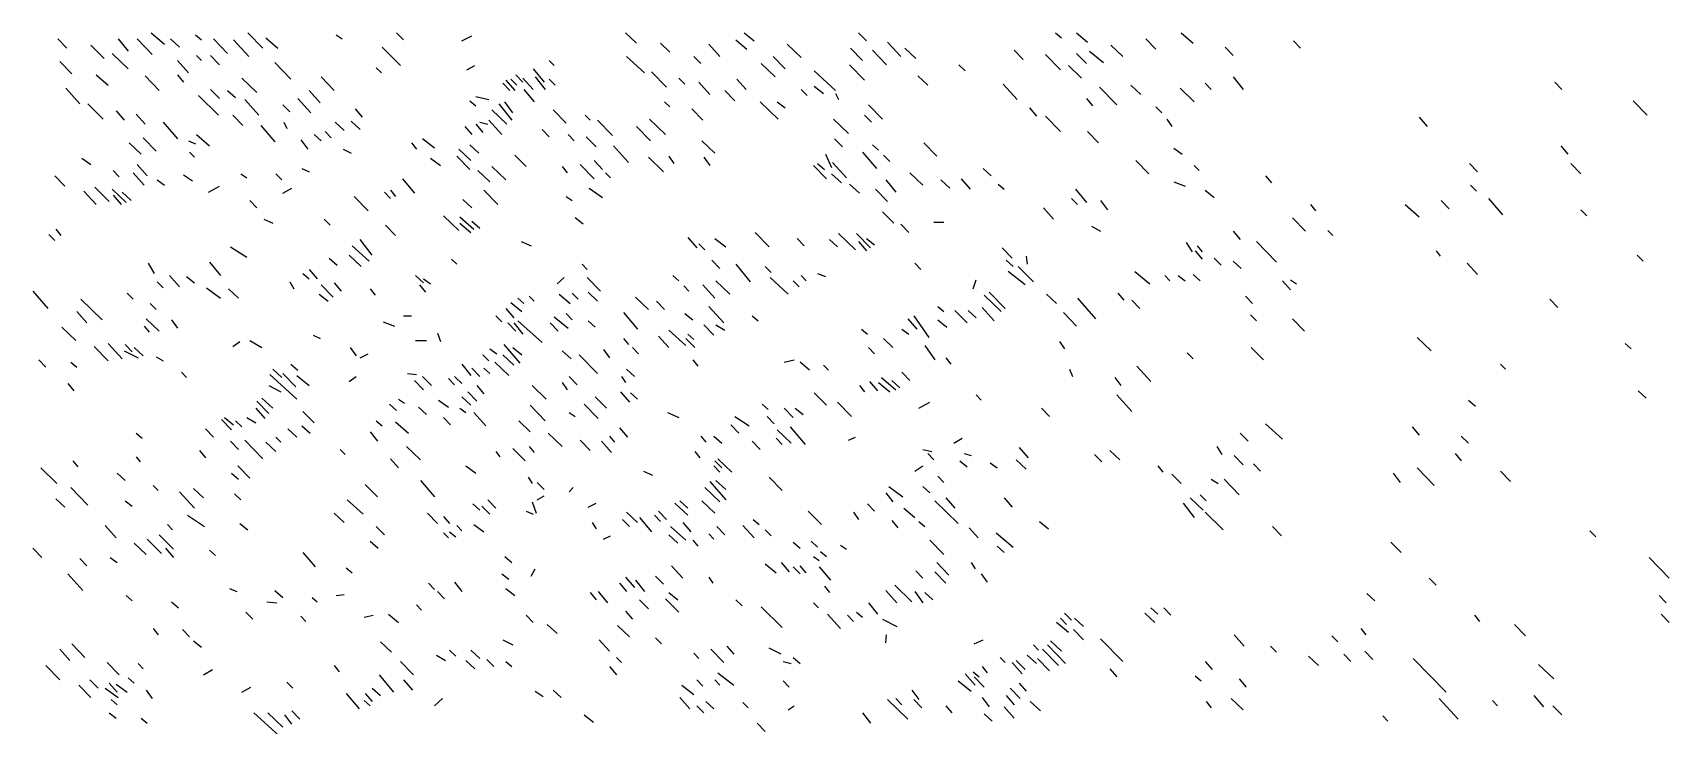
# Model space of a CAD drawing. Extents: x 0 to 599, y 0 to 600.
# Drawn here: x 0.2 to 298.2, y 474.2 to 600.2 of the extents above; entities that cross this region are included whole.
import ezdxf

# ---------------------------------------------------------------- set-up
doc = ezdxf.new("R2010")
doc.units = 0
doc.header["$MEASUREMENT"] = 0
doc.layers.add('LIMESTONE_FSET2', color=66, linetype='CONTINUOUS')

msp = doc.modelspace()

# ---------------------------------------------------------------- linework, layer by layer
at = {"layer": 'LIMESTONE_FSET2'}
for p, q in [((4.76, 599.06), (6.4, 597.38)), ((15.73, 599.06), (17.56, 596.82)), ((19.21, 599.06), (21.95, 596.26)), ((21.77, 600.19), (24.15, 598.13)), ((25.24, 599.06), (26.89, 597.57)), ((29.82, 599.81), (30.91, 598.88)), ((33.11, 599.06), (35.67, 596.44)), ((39.33, 600.19), (42.07, 597.38)), ((42.62, 599.25), (44.82, 597.38)), ((55.43, 599.81), (56.52, 599.06)), ((66.4, 600.19), (67.68, 598.88)), ((78.29, 598.69), (80.12, 599.63)), ((108.11, 600.19), (110.12, 598.32)), ((129.7, 600.19), (131.52, 598.69)), ((150.55, 600.19), (152.01, 598.69)), ((186.4, 600.19), (187.5, 599.25)), ((190.24, 600.19), (192.26, 598.5)), ((202.87, 599.06), (204.7, 597.19)), ((209.27, 600.19), (211.46, 598.32)), ((10.79, 597.94), (13.17, 595.51)), ((14.63, 596.44), (17.56, 593.64)), ((30, 596.07), (30.91, 595.13)), ((32.56, 596.07), (34.21, 594.38)), ((36.77, 598.88), (39.51, 595.88)), ((63.84, 597.57), (67.13, 594.2)), ((114.51, 598.32), (116.16, 596.63)), ((123.29, 598.13), (125.3, 595.88)), ((128.23, 598.88), (130.24, 597.19)), ((137.56, 598.13), (140.12, 595.69)), ((149.09, 597.38), (151.28, 595.13)), ((153.11, 597), (155.67, 594.38)), ((155.85, 598.5), (158.23, 595.88)), ((158.96, 597.38), (160.98, 595.51)), ((178.9, 597), (180.55, 595.32)), ((184.57, 596.26), (187.32, 593.45)), ((190.24, 596.44), (192.07, 594.57)), ((192.62, 596.82), (195.18, 594.76)), ((196.46, 597.94), (198.66, 595.88)), ((217.32, 597.57), (218.78, 596.07)), ((229.76, 598.69), (231.04, 597.38)), ((5.12, 594.95), (7.32, 592.7)), ((26.52, 595.13), (28.54, 592.89)), ((44.27, 594.76), (47.2, 591.76)), ((62.74, 593.82), (63.66, 592.89)), ((79.21, 593.45), (80.67, 594.2)), ((91.28, 593.64), (93.29, 591.2)), ((94.21, 595.13), (95.12, 594.2)), ((108.29, 595.88), (111.59, 592.89)), ((112.87, 593.07), (115.61, 590.27)), ((120.55, 595.88), (121.83, 594.57)), ((132.8, 594.57), (135.37, 592.14)), ((135, 595.88), (137.2, 593.64)), ((142.5, 593.26), (146.34, 589.7)), ((148.9, 594.38), (151.65, 591.58)), ((168.84, 594.38), (169.94, 593.26)), ((188.78, 594.2), (191.16, 591.95)), ((6.22, 590.08), (8.78, 587.27)), ((11.71, 592.51), (13.9, 590.64)), ((20.67, 592.32), (23.23, 589.7)), ((26.52, 592.51), (27.62, 591.2)), ((38.23, 591.95), (40.98, 589.33)), ((52.68, 592.14), (55.06, 589.7)), ((85.79, 591.01), (87.07, 589.7)), ((86.34, 591.58), (87.99, 589.7)), ((87.26, 591.76), (88.35, 590.64)), ((88.17, 592.51), (89.45, 591.2)), ((89.45, 591.95), (91.28, 589.89)), ((91.65, 592.14), (93.48, 589.89)), ((94.21, 591.76), (95.3, 590.64)), ((117.8, 591.95), (118.9, 590.83)), ((121.46, 591.2), (123.48, 588.95)), ((128.41, 591.76), (130.06, 589.89)), ((142.5, 590.45), (144.15, 589.14)), ((161.34, 592.32), (163.17, 590.64)), ((176.89, 590.83), (179.45, 588.02)), ((194.45, 590.27), (197.56, 587.08)), ((200.12, 590.64), (201.95, 588.95)), ((209.09, 590.08), (211.65, 587.64)), ((213.66, 591.01), (214.76, 589.89)), ((218.78, 592.14), (220.61, 589.89)), ((277.32, 591.2), (278.6, 589.89)), ((10.24, 587.27), (12.99, 584.46)), ((30.37, 588.77), (34.02, 585.21)), ((32.56, 589.89), (34.21, 588.21)), ((35.67, 589.7), (37.13, 588.39)), ((38.78, 588.02), (41.34, 585.21)), ((45.73, 587.08), (47.01, 585.77)), ((48.48, 588.21), (50.85, 585.59)), ((50.49, 589.7), (52.5, 587.46)), ((79.76, 587.83), (80.85, 586.9)), ((80.85, 588.58), (83.23, 588.02)), ((85.06, 587.27), (87.44, 584.27)), ((87.62, 585.59), (86.16, 587.64)), ((89.63, 589.89), (91.46, 587.64)), ((115.24, 587.64), (116.16, 586.71)), ((126.22, 589.7), (128.05, 587.83)), ((132.62, 587.64), (135.91, 584.46)), ((135.73, 587.64), (137.2, 586.52)), ((140.12, 589.89), (141.22, 588.77)), ((146.34, 589.14), (146.89, 588.02)), ((152.38, 587.08), (154.94, 584.46)), ((192.07, 588.21), (193.17, 586.9)), ((291.59, 587.83), (294.15, 585.21)), ((15.37, 585.96), (16.83, 584.27)), ((19.02, 585.4), (20.67, 583.53)), ((36.59, 585.21), (38.41, 583.34)), ((58.17, 584.09), (59.82, 582.59)), ((58.9, 586.33), (60.18, 584.84)), ((83.23, 584.27), (85.61, 581.65)), ((83.78, 586.15), (86.52, 583.53)), ((94.94, 586.15), (97.32, 583.71)), ((100.79, 585.21), (101.71, 584.27)), ((102.99, 584.27), (105.73, 581.47)), ((112.5, 584.46), (115.43, 581.65)), ((120.18, 586.33), (122.2, 584.27)), ((145.98, 584.46), (148.72, 581.84)), ((151.65, 585.21), (152.93, 583.9)), ((181.65, 586.52), (182.93, 585.02)), ((184.57, 585.02), (187.32, 582.22)), ((204.7, 586.71), (205.79, 585.59)), ((206.71, 584.46), (207.62, 583.15)), ((252.62, 584.84), (254.09, 583.15)), ((20.3, 581.09), (22.68, 578.66)), ((23.96, 583.9), (26.52, 580.9)), ((30, 581.65), (32.38, 579.59)), ((41.71, 583.34), (44.27, 580.34)), ((45.91, 583.9), (46.46, 582.78)), ((51.4, 581.65), (52.68, 580.53)), ((53.41, 582.22), (54.51, 581.09)), ((55.24, 583.9), (56.89, 582.4)), ((78.84, 583.15), (80.12, 581.65)), ((80.85, 583.53), (82.13, 582.03)), ((81.59, 583.9), (83.05, 583.53)), ((92.93, 582.59), (94.21, 581.28)), ((97.68, 581.65), (98.78, 580.53)), ((100.98, 581.28), (102.8, 579.41)), ((110.12, 583.15), (112.68, 580.53)), ((192.26, 582.22), (194.27, 580.16)), ((17.74, 580.16), (19.94, 578.1)), ((28.54, 580.53), (29.82, 579.97)), ((28.72, 578.47), (29.63, 577.54)), ((49.02, 580.72), (50.3, 579.03)), ((56.71, 579.03), (58.17, 578.28)), ((69.15, 580.16), (70.06, 579.03)), ((73.35, 579.22), (71.16, 580.9)), ((77.74, 579.03), (79.94, 576.97)), ((79.76, 579.78), (81.4, 578.28)), ((105.91, 579.59), (108.66, 576.6)), ((122.01, 580.53), (124.39, 578.28)), ((144.51, 578.1), (145.61, 575.66)), ((146.16, 580.9), (147.62, 579.41)), ((151.28, 578.47), (153.84, 575.48)), ((153.11, 579.78), (154.21, 578.85)), ((162.44, 580.16), (164.82, 577.72)), ((207.99, 579.22), (209.45, 578.1)), ((278.41, 579.59), (279.7, 578.1)), ((9.15, 577.35), (10.79, 576.22)), ((19.21, 576.22), (21.04, 574.17)), ((49.21, 575.48), (50.49, 574.91)), ((72.62, 577.35), (74.45, 576.04)), ((77.38, 577.72), (79.76, 575.29)), ((83.78, 575.85), (86.34, 573.42)), ((87.99, 577.91), (90, 575.85)), ((96.59, 575.85), (97.5, 574.73)), ((99.88, 576.22), (102.44, 573.6)), ((102.44, 576.97), (103.9, 575.29)), ((112.32, 577.54), (115.06, 574.91)), ((115.98, 577.72), (116.89, 576.41)), ((122.38, 577.54), (123.48, 576.04)), ((142.32, 576.04), (144.7, 573.6)), ((143.05, 576.41), (144.33, 575.29)), ((145.79, 576.6), (148.35, 573.79)), ((155.12, 577.91), (156.22, 576.79)), ((173.23, 575.48), (174.7, 574.17)), ((201.04, 576.97), (203.41, 574.54)), ((211.65, 576.04), (212.56, 575.1)), ((261.77, 576.41), (263.23, 574.91)), ((280.24, 576.41), (282.07, 574.54)), ((4.21, 574.17), (6.04, 572.29)), ((14.82, 575.1), (15.91, 573.98)), ((18.48, 574.73), (20.49, 572.48)), ((22.87, 573.42), (24.15, 572.48)), ((27.62, 574.35), (29.27, 573.23)), ((32.2, 571.17), (34.21, 572.29)), ((38.05, 574.54), (39.15, 573.79)), ((44.45, 574.54), (45.55, 573.42)), ((67.5, 573.6), (69.7, 570.98)), ((81.22, 575.1), (83.41, 573.04)), ((104.45, 574.73), (105.37, 573.79)), ((145.61, 574.54), (147.44, 572.86)), ((148.9, 572.67), (150.73, 570.98)), ((155.49, 573.42), (157.32, 571.17)), ((159.88, 574.73), (162.26, 572.48)), ((165.55, 573.42), (167.2, 571.92)), ((169.21, 573.6), (170.85, 571.73)), ((175.98, 572.67), (177.07, 571.73)), ((207.99, 573.04), (210, 572.29)), ((224.63, 574.17), (225.73, 572.86)), ((261.95, 572.48), (263.05, 571.36)), ((9.51, 571.36), (11.71, 568.92)), ((11.52, 572.11), (14.09, 569.49)), ((14.63, 571.73), (17.2, 569.3)), ((14.82, 570.61), (16.28, 568.92)), ((16.46, 571.17), (18.11, 569.67)), ((39.7, 569.67), (40.98, 568.36)), ((45.73, 570.98), (47.38, 571.92)), ((58.72, 570.42), (61.28, 567.8)), ((64.21, 571.17), (65.3, 570.05)), ((65.3, 571.54), (66.22, 570.42)), ((78.48, 569.86), (80.12, 568.36)), ((82.32, 571.54), (84.88, 568.92)), ((97.32, 570.42), (98.41, 569.67)), ((101.52, 571.92), (103.9, 570.23)), ((153.66, 571.73), (155.85, 569.49)), ((189.33, 570.05), (190.43, 568.92)), ((190.06, 571.73), (192.07, 569.3)), ((194.63, 569.67), (195.91, 567.99)), ((213.66, 571.54), (215.3, 570.23)), ((256.65, 569.67), (258.11, 568.17)), ((265.24, 570.05), (267.8, 567.05)), ((42.26, 566.3), (43.9, 565.55)), ((53.23, 566.3), (54.33, 565.18)), ((75, 566.86), (77.74, 564.24)), ((77.93, 566.68), (80.49, 564.43)), ((100.43, 565.37), (98.96, 566.49)), ((154.94, 567.61), (156.95, 565.55)), ((184.21, 568.36), (186.04, 566.3)), ((229.57, 566.49), (231.95, 564.06)), ((232.87, 568.92), (233.78, 567.8)), ((250.06, 568.92), (252.62, 566.68)), ((282.07, 567.99), (283.17, 566.86)), ((3.11, 563.49), (4.21, 562.37)), ((4.39, 564.43), (5.3, 563.31)), ((64.39, 565.18), (66.22, 563.31)), ((77.93, 565.55), (79.94, 563.87)), ((80.12, 565.93), (81.59, 564.62)), ((131.71, 563.87), (134.27, 561.25)), ((146.89, 563.68), (150, 560.69)), ((152.74, 561.06), (150.18, 563.68)), ((158.23, 565.37), (159.7, 563.87)), ((164.27, 565.74), (166.1, 565.74)), ((192.99, 564.99), (194.63, 564.06)), ((218.78, 564.06), (220.06, 562.56)), ((235.98, 564.24), (236.89, 563.31)), ((36.22, 561.25), (39.15, 559.38)), ((58.35, 561.44), (61.46, 558.63)), ((62.01, 559.75), (59.82, 562.56)), ((89.09, 562.18), (90.91, 561.44)), ((119.45, 562.93), (121.1, 561.06)), ((121.46, 561.81), (122.56, 560.69)), ((124.39, 562.75), (126.4, 561.25)), ((139.39, 562.75), (140.67, 561.44)), ((145.24, 562.56), (146.71, 561.25)), ((150.55, 562.18), (152.01, 560.5)), ((152.01, 562.75), (153.48, 561.62)), ((176.71, 561.06), (178.54, 559.19)), ((210.18, 562), (211.28, 560.31)), ((211.83, 560.5), (213.11, 559)), ((212.2, 561.44), (213.11, 560.31)), ((222.99, 562.18), (226.65, 558.44)), ((255.73, 560.5), (256.46, 559.56)), ((21.22, 558.25), (22.32, 556.38)), ((32.38, 558.44), (34.39, 556.01)), ((54.15, 559.19), (55.61, 557.88)), ((57.8, 559.75), (60, 557.69)), ((76.46, 559), (77.38, 558.07)), ((100.24, 558.07), (101.16, 557.13)), ((123.84, 558.81), (125.3, 557.32)), ((128.23, 558.07), (130.79, 554.88)), ((133.54, 557.69), (134.63, 556.57)), ((160.79, 558.25), (161.89, 557.13)), ((177.44, 558.81), (178.72, 557.69)), ((179.63, 557.69), (182.38, 554.88)), ((181.1, 559.56), (181.28, 558.07)), ((215.3, 559.19), (216.59, 557.88)), ((218.78, 558.63), (220.24, 557.32)), ((261.4, 558.25), (263.23, 556.19)), ((292.32, 559.75), (293.41, 558.63)), ((22.87, 554.88), (23.96, 553.76)), ((25.06, 556.01), (26.89, 553.95)), ((28.17, 555.82), (29.63, 554.7)), ((47.01, 554.88), (47.74, 553.57)), ((49.39, 556.38), (50.49, 555.44)), ((50.49, 557.13), (51.95, 555.44)), ((52.68, 554.32), (54.88, 552.07)), ((55.06, 554.7), (56.34, 553.2)), ((69.88, 556.01), (71.34, 554.7)), ((70.61, 554.32), (71.71, 553.01)), ((71.34, 555.44), (72.62, 554.51)), ((95.67, 554.51), (96.95, 555.63)), ((103.54, 553.2), (101.16, 555.63)), ((116.71, 556.01), (117.8, 555.07)), ((122.2, 554.32), (124.39, 551.89)), ((124.57, 555.07), (127.13, 552.64)), ((134.45, 555.63), (137.74, 552.64)), ((138.66, 555.07), (139.76, 553.95)), ((140.12, 556.01), (141.04, 555.07)), ((143.05, 556.38), (144.51, 555.82)), ((171.4, 553.57), (171.95, 555.26)), ((180.91, 554.32), (177.8, 556.76)), ((200.85, 556.76), (203.6, 554.51)), ((206.34, 556.01), (207.26, 555.07)), ((208.72, 556.01), (210, 555.07)), ((211.46, 556.19), (212.74, 555.07)), ((227.74, 555.07), (229.21, 553.39)), ((229.21, 555.26), (230.3, 554.51)), ((0.18, 553.2), (2.93, 550.02)), ((8.96, 551.7), (12.8, 547.96)), ((17.38, 552.82), (18.48, 551.7)), ((31.83, 553.76), (34.39, 551.89)), ((35.85, 553.57), (37.68, 551.89)), ((52.32, 552.64), (53.96, 551.33)), ((61.65, 553.57), (62.56, 552.45)), ((88.54, 551.89), (89.63, 550.95)), ((90.55, 552.26), (91.46, 551.33)), ((96.04, 552.64), (98.05, 550.95)), ((98.41, 552.82), (99.51, 551.7)), ((101.34, 553.01), (102.99, 551.33)), ((109.94, 552.07), (112.32, 549.83)), ((113.78, 551.33), (115.24, 549.83)), ((118.72, 554.13), (119.63, 553.2)), ((173.41, 552.45), (176.52, 549.45)), ((174.33, 553.01), (177.26, 550.02)), ((184.76, 552.64), (186.59, 550.95)), ((190.43, 551.89), (193.72, 548.14)), ((197.74, 552.82), (198.84, 551.51)), ((200.3, 551.51), (201.77, 550.02)), ((220.98, 552.26), (222.26, 550.95)), ((276.4, 551.7), (277.87, 550.2)), ((8.23, 549.45), (10.06, 547.39)), ((21.59, 550.95), (22.68, 549.83)), ((67.68, 548.71), (69.15, 548.71)), ((84.51, 548.71), (85.61, 547.58)), ((86.34, 550.02), (87.8, 548.33)), ((87.26, 551.14), (89.27, 549.45)), ((95.12, 548.52), (97.68, 546.46)), ((97.32, 549.08), (98.41, 547.96)), ((107.74, 549.27), (110.3, 546.27)), ((118.9, 549.08), (120.37, 547.96)), ((123.29, 550.39), (126.04, 547.39)), ((131.16, 548.71), (132.26, 547.77)), ((160.61, 548.71), (163.35, 544.77)), ((165, 550.39), (166.1, 549.45)), ((168.11, 549.64), (170.3, 547.39)), ((170.49, 549.64), (171.95, 548.33)), ((173.05, 550.2), (175.24, 547.77)), ((187.87, 549.27), (190.24, 546.83)), ((221.89, 548.89), (222.99, 547.77)), ((5.49, 546.65), (8.05, 544.21)), ((20.49, 546.83), (21.4, 545.71)), ((20.85, 548.14), (23.23, 545.9)), ((25.43, 547.96), (26.52, 546.46)), ((64.02, 547.58), (66.04, 546.83)), ((73.9, 545.52), (74.45, 544.03)), ((86.71, 547.39), (88.17, 545.9)), ((87.8, 547.39), (89.45, 545.34)), ((88.54, 547.77), (92.93, 543.84)), ((94.39, 547.39), (95.85, 545.9)), ((101.34, 547.77), (102.62, 546.65)), ((115.98, 546.08), (119.09, 543.28)), ((119.45, 545.34), (120.55, 544.4)), ((122.38, 547.02), (124.21, 545.15)), ((124.57, 547.02), (126.22, 546.08)), ((151.1, 546.27), (152.2, 545.34)), ((158.41, 546.27), (159.7, 545.34)), ((159.51, 548.14), (161.16, 546.27)), ((165, 547.96), (166.65, 546.65)), ((229.57, 548.14), (231.77, 545.9)), ((11.34, 543.09), (13.9, 540.47)), ((13.9, 543.65), (16.46, 540.84)), ((16.83, 542.34), (19.39, 541.03)), ((17.01, 543.46), (18.29, 542.15)), ((18.66, 542.9), (20.3, 541.4)), ((36.59, 543.09), (37.87, 544.03)), ((39.7, 544.21), (41.89, 542.9)), ((51.22, 545.15), (52.5, 544.59)), ((57.99, 542.9), (59.09, 541.4)), ((69.88, 544.21), (71.89, 544.21)), ((83.41, 542.71), (84.7, 541.78)), ((85.98, 543.46), (88.9, 540.09)), ((87.62, 542.9), (89.27, 541.59)), ((96.59, 542.34), (98.23, 540.84)), ((104.09, 542.53), (105.18, 541.03)), ((107.74, 544.59), (108.66, 543.46)), ((109.39, 542.9), (110.49, 541.78)), ((114.15, 544.96), (115.98, 542.9)), ((119.09, 544.59), (120.73, 542.9)), ((152.38, 542.9), (153.48, 541.78)), ((155.12, 544.59), (156.77, 542.9)), ((162.62, 543.28), (164.45, 540.66)), ((187.13, 544.03), (188.05, 542.71)), ((222.07, 542.9), (224.27, 540.66)), ((252.26, 544.77), (254.82, 542.34)), ((290.12, 543.65), (291.22, 542.71)), ((1.28, 540.66), (2.56, 539.34)), ((7.13, 540.28), (8.23, 539.34)), ((22.68, 541.22), (23.96, 540.47)), ((47.2, 539.91), (48.48, 538.78)), ((59.82, 541.03), (61.28, 541.78)), ((78.29, 539.91), (79.94, 537.85)), ((82.13, 541.59), (83.23, 540.47)), ((86.89, 537.85), (84.33, 540.28)), ((85.79, 541.59), (87.8, 539.72)), ((99.7, 541.59), (102.99, 538.22)), ((120.37, 540.66), (121.28, 539.53)), ((137.01, 540.28), (138.84, 540.66)), ((141.59, 538.78), (139.94, 540.28)), ((144.15, 539.72), (145.06, 538.78)), ((166.46, 541.03), (167.38, 539.91)), ((201.22, 539.53), (203.78, 536.72)), ((210.37, 541.97), (211.46, 540.84)), ((267.44, 539.91), (268.35, 538.97)), ((27.26, 538.41), (28.17, 537.47)), ((43.35, 538.03), (48.29, 533.54)), ((43.9, 538.97), (45.55, 537.47)), ((45.73, 538.22), (48.11, 535.79)), ((48.29, 537.85), (50.49, 535.98)), ((57.8, 536.72), (59.09, 537.66)), ((68.41, 538.22), (70.06, 538.03)), ((69.7, 536.91), (71.34, 535.23)), ((71.16, 537.66), (72.8, 535.98)), ((75.91, 537.29), (77.01, 536.16)), ((77.01, 537.66), (78.29, 536.35)), ((80.12, 539.16), (81.59, 537.66)), ((82.32, 539.16), (83.41, 538.22)), ((96.59, 536.54), (97.5, 535.23)), ((97.87, 537.66), (99.33, 536.16)), ((107.38, 537.66), (108.11, 536.54)), ((108.29, 538.97), (109.76, 537.66)), ((152.56, 536.72), (154.02, 535.04)), ((154.21, 536.54), (156.22, 534.85)), ((154.76, 537.47), (157.32, 535.23)), ((156.59, 536.91), (158.05, 535.6)), ((158.41, 538.41), (159.88, 536.91)), ((188.96, 538.97), (189.51, 537.66)), ((197.2, 537.47), (198.29, 535.98)), ((6.59, 536.35), (7.68, 535.04)), ((41.89, 533.73), (43.9, 531.86)), ((43.17, 535.98), (45.37, 534.85)), ((66.77, 533.54), (67.87, 532.79)), ((78.29, 533.92), (79.94, 532.42)), ((79.39, 534.85), (81.04, 533.17)), ((81.04, 535.98), (82.32, 534.48)), ((91.1, 535.98), (93.66, 533.54)), ((102.62, 533.92), (104.63, 531.86)), ((107.2, 534.85), (108.84, 532.98)), ((109.02, 534.66), (110.3, 533.54)), ((142.5, 534.66), (144.7, 532.42)), ((150.73, 535.98), (151.65, 534.85)), ((171.95, 534.29), (172.87, 533.35)), ((197.56, 534.29), (200.3, 531.29)), ((292.5, 535.04), (293.96, 533.73)), ((40.79, 531.86), (42.44, 529.98)), ((40.98, 533.17), (43.17, 530.92)), ((49.39, 531.29), (51.4, 529.24)), ((65.12, 532.61), (66.4, 531.48)), ((70.43, 532.04), (71.89, 530.73)), ((74.09, 533.35), (75.91, 532.04)), ((77.93, 531.86), (79.02, 531.11)), ((80.49, 531.11), (82.68, 528.67)), ((90.73, 532.42), (93.48, 529.61)), ((97.87, 531.11), (98.96, 530.36)), ((100.61, 532.61), (103.17, 529.98)), ((115.79, 531.11), (117.8, 530.17)), ((132.99, 532.61), (134.09, 531.67)), ((137.01, 531.86), (138.66, 530.17)), ((139.02, 531.86), (140.49, 530.73)), ((146.71, 532.98), (149.27, 530.36)), ((161.52, 531.86), (163.54, 532.98)), ((183.84, 531.86), (185.3, 530.36)), ((261.59, 533.35), (262.87, 532.23)), ((31.65, 528.11), (33.11, 526.61)), ((34.57, 529.8), (36.4, 527.93)), ((35.12, 530.17), (36.77, 528.86)), ((37.13, 529.61), (38.23, 528.49)), ((39.15, 530.17), (40.79, 529.24)), ((46.65, 528.11), (48.29, 526.61)), ((49.21, 528.67), (50.67, 527.36)), ((61.65, 527.55), (62.93, 525.87)), ((62.74, 529.61), (63.84, 528.67)), ((66.22, 529.42), (68.6, 527.36)), ((75, 530.17), (76.28, 528.86)), ((88.72, 529.61), (90.73, 527.55)), ((107.01, 528.3), (108.48, 526.61)), ((127.32, 528.86), (128.78, 527.36)), ((128.05, 530.36), (130.61, 528.67)), ((133.9, 530.36), (135.18, 529.05)), ((135.73, 527.93), (138.29, 525.49)), ((138.11, 528.49), (140.85, 525.3)), ((224.63, 529.05), (227.74, 526.24)), ((251.34, 528.49), (252.62, 526.99)), ((19.02, 527.36), (20.12, 526.43)), ((36.22, 525.87), (37.68, 524.37)), ((38.78, 526.05), (42.07, 522.68)), ((42.62, 525.68), (44.45, 523.99)), ((44.45, 526.61), (45.37, 525.68)), ((68.23, 524.93), (70.79, 522.5)), ((87.62, 524.56), (89.82, 522.31)), ((90.55, 524.93), (91.46, 523.81)), ((94.02, 527.36), (96.59, 524.93)), ((99.88, 526.05), (101.71, 524.18)), ((103.72, 525.87), (105.55, 523.81)), ((105.18, 526.8), (106.1, 525.68)), ((121.83, 526.8), (122.74, 525.68)), ((124.21, 526.8), (125.67, 525.49)), ((131.16, 525.87), (132.62, 524.37)), ((135.55, 526.43), (136.65, 525.3)), ((148.72, 526.05), (150, 526.61)), ((167.93, 525.49), (169.39, 526.43)), ((179.82, 524.74), (181.46, 522.87)), ((216.77, 523.43), (215.85, 524.93)), ((220.06, 527.36), (221.52, 525.87)), ((260.3, 526.8), (261.59, 525.49)), ((7.5, 522.31), (8.41, 521.19)), ((19.02, 523.06), (19.76, 522.12)), ((30.55, 524.18), (31.65, 522.87)), ((56.16, 524.37), (57.07, 523.43)), ((65.3, 522.68), (66.77, 521)), ((84.51, 523.99), (85.24, 523.06)), ((120.73, 523.99), (121.65, 522.87)), ((124.39, 522.31), (125.67, 521)), ((124.94, 522.68), (127.5, 520.25)), ((162.26, 524.37), (163.9, 523.99)), ((163.17, 523.62), (164.27, 522.5)), ((169.02, 522.31), (170.3, 521.19)), ((169.76, 523.62), (171.04, 523.25)), ((174.51, 521.93), (175.79, 521)), ((179.27, 522.5), (181.1, 520.81)), ((193.54, 523.43), (194.82, 522.12)), ((196.28, 524.18), (198.11, 522.5)), ((218.96, 523.25), (220.61, 521.56)), ((222.44, 521.75), (223.72, 520.44)), ((259.21, 523.62), (260.3, 522.31)), ((1.65, 521), (4.57, 518.19)), ((15.55, 520.06), (17.01, 518.75)), ((36.4, 520.06), (37.68, 518.94)), ((37.5, 521.37), (39.7, 519.13)), ((70.79, 518.75), (73.35, 515.76)), ((79.02, 521.37), (80.85, 520.06)), ((90.37, 519.31), (91.1, 518.19)), ((111.4, 520.44), (113.05, 519.69)), ((123.48, 518.56), (126.4, 515.2)), ((124.21, 521.37), (125.3, 520.25)), ((124.57, 518.75), (126.4, 517.07)), ((134.27, 519.31), (136.65, 516.88)), ((160.79, 520.44), (162.26, 521.37)), ((165, 519.5), (166.1, 518.38)), ((205.06, 521.37), (205.98, 520.25)), ((207.62, 519.88), (209.27, 518.19)), ((214.76, 518.94), (216.04, 518.19)), ((217.13, 518.94), (219.88, 516.13)), ((247.87, 520.06), (249.15, 518.38)), ((252.26, 521), (255.37, 517.82)), ((267.44, 520.44), (269.27, 518.56)), ((7.13, 517.44), (10.24, 514.26)), ((22.13, 517.82), (23.05, 516.88)), ((26.89, 516.69), (29.63, 513.7)), ((29.45, 517.25), (31.28, 515.57)), ((36.95, 516.32), (38.05, 515.2)), ((60.73, 518), (62.93, 515.76)), ((92.01, 518.38), (93.29, 517.07)), ((92.01, 515.2), (93.29, 515.94)), ((97.87, 516.69), (98.6, 517.44)), ((122.56, 517.44), (125.3, 514.82)), ((155.49, 516.51), (156.77, 514.82)), ((156.04, 517.63), (158.6, 515.76)), ((162.26, 517.63), (163.54, 516.51)), ((166.46, 515.57), (168.11, 513.7)), ((177.07, 515.57), (178.54, 513.88)), ((210.91, 515.57), (213.29, 513.32)), ((212.74, 516.13), (213.84, 515.01)), ((4.39, 515.38), (6.04, 513.88)), ((17.01, 515.01), (18.29, 514.07)), ((55.06, 512.76), (56.89, 511.08)), ((57.44, 515.2), (60.37, 512.57)), ((72.07, 512.76), (73.9, 510.89)), ((80.3, 514.45), (81.59, 513.32)), ((81.95, 514.07), (83.41, 512.57)), ((83.05, 515.2), (84.51, 513.7)), ((90, 513.14), (91.28, 512.57)), ((91.1, 514.82), (91.83, 512.76)), ((101.34, 513.88), (102.8, 514.63)), ((108.29, 512.95), (110.3, 511.08)), ((114.15, 513.14), (115.61, 511.64)), ((117.07, 514.63), (119.45, 512.39)), ((117.99, 515.01), (119.45, 513.7)), ((122.01, 515.01), (124.39, 512.76)), ((141.4, 513.14), (143.78, 510.7)), ((149.63, 512.95), (150.55, 511.64)), ((152.2, 514.45), (153.48, 513.14)), ((158.78, 513.7), (160.79, 512.01)), ((164.45, 515.01), (168.66, 510.89)), ((209.63, 514.63), (211.65, 512.01)), ((216.95, 509.77), (213.66, 512.95)), ((13.35, 510.51), (15.37, 508.27)), ((24.7, 510.7), (25.61, 509.77)), ((28.35, 512.39), (31.46, 510.33)), ((37.87, 510.89), (39.33, 509.77)), ((62.74, 510.33), (64.21, 508.83)), ((75, 512.2), (76.1, 510.89)), ((77.38, 510.51), (78.29, 509.58)), ((80.49, 510.7), (82.32, 509.39)), ((102.07, 511.08), (102.8, 509.95)), ((107.56, 511.64), (108.84, 510.33)), ((110.67, 512.01), (112.87, 509.39)), ((113.41, 512.39), (114.51, 511.26)), ((116.34, 510.33), (119.09, 507.89)), ((118.54, 511.08), (120, 509.39)), ((124.76, 510.33), (126.22, 508.83)), ((129.51, 510.51), (131.52, 508.27)), ((131.34, 511.64), (132.44, 510.7)), ((133.54, 509.77), (134.63, 508.64)), ((156.59, 511.45), (157.68, 510.14)), ((161.52, 511.26), (162.62, 510.33)), ((170.67, 510.14), (172.32, 508.27)), ((183.48, 511.26), (185.12, 509.95)), ((225.91, 510.33), (227.56, 508.64)), ((283.72, 509.58), (284.82, 508.46)), ((18.66, 507.33), (20.85, 505.27)), ((21.04, 508.08), (23.6, 505.46)), ((23.23, 508.83), (25.79, 506.21)), ((61.65, 507.71), (63.11, 506.4)), ((75, 509.2), (75.91, 508.27)), ((76.1, 509.39), (77.2, 508.46)), ((104.09, 508.08), (105.37, 508.64)), ((115.98, 508.83), (117.62, 507.33)), ((120.37, 507.89), (121.28, 506.77)), ((123.29, 509.02), (124.21, 508.08)), ((138.66, 507.52), (139.94, 506.4)), ((141.95, 507.71), (143.05, 506.58)), ((147.26, 506.96), (148.35, 506.21)), ((163.54, 507.89), (166.1, 505.27)), ((175.61, 509.2), (178.72, 506.58)), ((175.79, 506.77), (177.07, 505.65)), ((247.5, 507.52), (249.33, 505.65)), ((0.18, 506.4), (1.83, 504.71)), ((8.78, 504.52), (10.06, 503.21)), ((14.27, 504.71), (15.55, 503.78)), ((24.33, 506.4), (25.79, 504.71)), ((32.38, 506.02), (33.48, 505.09)), ((49.39, 505.65), (51.59, 503.03)), ((86.16, 504.9), (87.44, 503.78)), ((136.46, 503.78), (137.93, 502.09)), ((142.32, 504.9), (143.41, 504.15)), ((143.6, 505.83), (144.7, 504.9)), ((164.82, 503.78), (167.01, 501.53)), ((171.04, 503.78), (171.77, 502.65)), ((294.51, 504.71), (298.17, 500.97)), ((6.59, 501.72), (9.33, 498.72)), ((57.26, 502.84), (58.35, 501.9)), ((85.61, 501.72), (86.89, 500.78)), ((90.91, 501.34), (91.65, 502.65)), ((108.11, 501.15), (109.76, 499.28)), ((113.6, 501.34), (115.06, 499.84)), ((116.52, 503.21), (118.54, 500.97)), ((123.29, 501.15), (124.02, 500.03)), ((133.54, 503.59), (135.55, 501.9)), ((138.66, 503.03), (139.94, 501.72)), ((141.04, 501.9), (139.94, 503.21)), ((143.41, 503.03), (145.43, 500.59)), ((160.98, 502.28), (162.26, 500.97)), ((164.45, 502.09), (166.46, 500.03)), ((172.87, 501.72), (173.96, 500.22)), ((254.45, 500.97), (255.73, 499.66)), ((17.2, 497.78), (18.29, 496.85)), ((36.04, 499.1), (37.32, 498.53)), ((44.27, 498.72), (45.73, 497.41)), ((55.43, 497.78), (56.89, 497.97)), ((72.26, 500.03), (73.35, 498.91)), ((73.9, 498.53), (75.18, 497.22)), ((77.01, 500.22), (78.29, 498.53)), ((86.34, 499.1), (87.99, 497.78)), ((101.71, 498.35), (102.8, 497.04)), ((103.17, 498.53), (104.82, 496.47)), ((107.01, 500.03), (108.29, 498.53)), ((109.94, 500.59), (111.59, 498.53)), ((115.98, 498.35), (117.62, 497.04)), ((144.33, 499.47), (145.24, 498.35)), ((155.49, 498.72), (157.5, 496.47)), ((157.13, 499.66), (160.24, 496.66)), ((160.79, 498.53), (162.26, 496.47)), ((162.62, 498.35), (164.09, 497.04)), ((243.11, 498.16), (244.57, 496.85)), ((296.34, 497.78), (297.62, 496.47)), ((25.43, 496.66), (26.71, 495.54)), ((38.96, 494.79), (40.24, 493.48)), ((42.8, 496.66), (44.63, 496.47)), ((51.04, 497.41), (51.95, 496.66)), ((70.06, 496.1), (70.98, 495.16)), ((108.11, 494.98), (109.39, 493.48)), ((110.67, 497.04), (112.32, 495.35)), ((115.43, 497.22), (117.8, 494.79)), ((128.23, 497.04), (129.33, 495.91)), ((132.8, 495.73), (136.65, 491.98)), ((142.32, 496.47), (143.23, 495.54)), ((150.18, 494.79), (151.28, 493.85)), ((152.38, 496.47), (154.02, 494.42)), ((203.78, 495.54), (205.06, 494.42)), ((206.16, 495.54), (207.44, 494.23)), ((22.13, 491.79), (23.05, 490.67)), ((49.02, 494.04), (49.94, 493.1)), ((60.55, 493.85), (62.2, 494.23)), ((64.94, 494.42), (66.77, 492.92)), ((90, 494.23), (91.28, 492.92)), ((93.84, 492.54), (95.67, 490.86)), ((106.65, 492.36), (108.84, 490.3)), ((144.88, 494.42), (147.26, 491.79)), ((148.54, 494.23), (149.63, 493.1)), ((154.94, 493.48), (157.5, 492.17)), ((188.78, 491.05), (186.59, 492.92)), ((187.32, 493.67), (188.41, 492.54)), ((188.05, 494.6), (189.33, 493.29)), ((189.88, 493.67), (191.52, 492.17)), ((202.68, 494.6), (204.51, 492.92)), ((242.01, 491.79), (242.93, 490.67)), ((262.68, 494.23), (263.6, 493.1)), ((270, 492.54), (272.01, 490.48)), ((296.71, 494.42), (298.17, 492.92)), ((7.32, 488.99), (9.7, 486.55)), ((27.44, 491.61), (28.72, 490.3)), ((29.45, 489.55), (30.91, 488.42)), ((63.48, 489.36), (65.49, 487.49)), ((85.79, 489.73), (87.62, 488.8)), ((103.35, 489.73), (105.18, 487.68)), ((113.6, 490.11), (114.7, 488.99)), ((155.49, 489.17), (155.67, 490.67)), ((171.59, 488.99), (173.23, 489.73)), ((182.38, 488.8), (183.29, 487.86)), ((188.23, 485.43), (184.94, 488.8)), ((185.49, 489.55), (187.5, 487.68)), ((189.7, 491.61), (191.52, 489.73)), ((194.63, 489.92), (198.66, 485.8)), ((218.96, 490.67), (220.79, 488.61)), ((236.71, 490.48), (237.8, 489.36)), ((5.12, 488.05), (6.95, 485.99)), ((67.13, 485.8), (69.51, 483.37)), ((73.72, 486.93), (75.37, 485.99)), ((76.1, 487.86), (77.2, 486.74)), ((79.02, 485.99), (80.67, 484.49)), ((79.94, 487.86), (81.59, 486.37)), ((82.87, 486.18), (84.15, 484.87)), ((86.34, 485.8), (87.44, 484.87)), ((106.46, 486.55), (107.38, 485.62)), ((120.55, 487.3), (121.46, 486.37)), ((123.66, 488.05), (126.04, 485.62)), ((126.59, 488.61), (127.87, 487.11)), ((136.46, 487.11), (134.27, 488.24)), ((136.83, 485.8), (138.29, 485.43)), ((138.66, 486.55), (139.94, 485.43)), ((176.34, 486.55), (177.26, 485.62)), ((179.27, 485.99), (180.91, 484.31)), ((182.93, 485.43), (181.28, 486.93)), ((183.11, 486.37), (185.3, 484.12)), ((184.02, 488.05), (186.95, 485.05)), ((213.66, 485.8), (214.94, 484.31)), ((225.55, 488.61), (226.65, 487.49)), ((232.5, 486.74), (234.33, 485.05)), ((238.9, 487.11), (240.18, 485.8)), ((242.74, 487.68), (244.21, 486.18)), ((251.52, 486.37), (257.56, 480.19)), ((2.56, 485.05), (5.12, 482.43)), ((13.72, 485.62), (15.91, 483.37)), ((17.56, 482.81), (18.66, 481.87)), ((19.39, 485.43), (20.3, 484.49)), ((31.28, 483.37), (32.93, 484.31)), ((55.06, 485.05), (55.98, 483.93)), ((63.29, 483.37), (65.85, 480.19)), ((105.18, 484.87), (106.46, 483.37)), ((124.94, 483.74), (127.87, 481.5)), ((169.94, 483.56), (171.77, 481.5)), ((171.4, 483.93), (172.5, 483)), ((171.59, 483), (173.41, 481.12)), ((173.05, 484.87), (173.96, 483.74)), ((178.54, 485.62), (180.37, 483.56)), ((196.28, 484.49), (197.56, 483)), ((211.83, 483.18), (212.93, 482.25)), ((274.39, 485.24), (277.13, 482.62)), ((8.6, 481.5), (10.79, 479.25)), ((10.61, 482.43), (12.07, 480.94)), ((13.35, 480.94), (15.73, 479.25)), ((14.09, 481.87), (15.55, 480.19)), ((15.37, 481.68), (17.38, 480.19)), ((20.85, 480.56), (21.95, 479.06)), ((38.23, 480.19), (39.88, 481.12)), ((46.46, 482.06), (47.56, 480.94)), ((57.26, 480), (59.63, 477.19)), ((60.73, 480), (62.01, 478.5)), ((62.01, 480.94), (63.48, 479.63)), ((67.68, 482.43), (69.33, 480.56)), ((91.65, 480.37), (93.11, 479.44)), ((94.94, 480.56), (96.4, 479.25)), ((118.35, 481.5), (120.55, 479.81)), ((121.1, 482.43), (122.2, 481.31)), ((124.39, 482.43), (125.3, 481.5)), ((136.83, 482.25), (137.93, 481.12)), ((160.24, 480.56), (161.52, 478.88)), ((168.66, 482.25), (171.04, 480.37)), ((178.17, 480.94), (180, 479.06)), ((179.82, 481.87), (181.1, 480.37)), ((219.88, 482.62), (221.16, 481.12)), ((14.45, 478.88), (15.55, 477.94)), ((47.38, 476.82), (48.84, 475.32)), ((60.55, 478.69), (61.65, 477.75)), ((73.35, 477.75), (74.82, 479.06)), ((117.99, 479.25), (119.82, 477.19)), ((121.1, 477.75), (122.38, 476.44)), ((122.74, 478.5), (124.21, 477.19)), ((129.51, 478.32), (130.43, 477.38)), ((137.74, 477), (138.84, 477.75)), ((155.85, 478.88), (159.51, 475.32)), ((157.32, 479.06), (158.41, 477.94)), ((160.61, 478.88), (162.07, 477.38)), ((166.46, 477.75), (167.56, 476.44)), ((173.05, 479.25), (174.33, 477.57)), ((177.07, 477.57), (178.9, 475.51)), ((177.44, 479.63), (178.9, 477.94)), ((181.83, 478.5), (183.66, 476.82)), ((213.84, 478.5), (214.76, 477.38)), ((218.41, 479.06), (220.61, 477)), ((256.28, 479.06), (259.76, 475.32)), ((265.98, 478.69), (266.89, 477.75)), ((273.48, 479.63), (275.3, 477.57)), ((276.95, 477.75), (278.6, 476.07)), ((14.09, 476.44), (15.37, 475.51)), ((19.94, 475.51), (21.04, 474.57)), ((40.43, 476.44), (45, 472.32)), ((42.99, 476.44), (45.73, 473.82)), ((47.38, 474.38), (46.1, 476.07)), ((100.61, 476.07), (102.26, 474.76)), ((132.07, 474.57), (133.54, 473.07)), ((151.28, 476.44), (152.74, 474.57)), ((173.41, 476.26), (174.88, 474.95)), ((246.04, 475.88), (246.95, 474.95))]:
    msp.add_line(p, q, dxfattribs=at)

doc.saveas('drawing.dxf')
